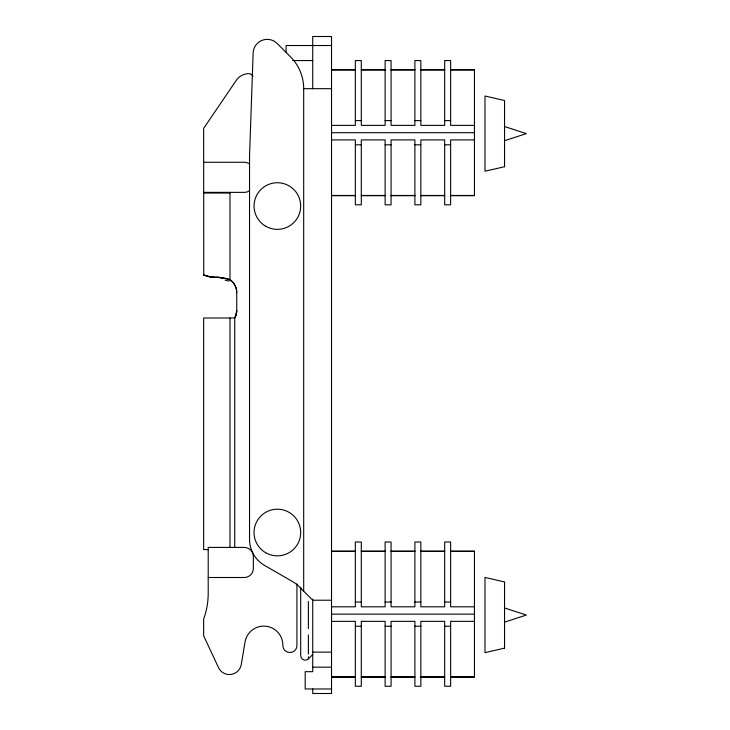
<?xml version="1.0" encoding="UTF-8"?>
<svg xmlns="http://www.w3.org/2000/svg" width="730" height="730" viewBox="0 0 730 730"><rect width="100%" height="100%" fill="white"/><g stroke="black" fill="none" stroke-linecap="round" stroke-linejoin="round"><path stroke-width="1.09" d="M235.58 316.245L236.748 310.46L236.748 292.411C236.712 287.337 234.001 281.944 229.375 279.681M236.401 313.69L236.748 310.46A15.047 15.047 0 0 1 234.732 317.988L234.732 547.327M236.283 314.11L234.732 317.988L203.643 317.988L203.643 549.599L208.205 549.599M234.732 317.988L235.315 316.866M300.687 587.285L300.687 655.659A4.517 4.517 0 0 0 308.388 658.852L312.723 654.527M504.539 140.698L526.357 133.617L504.539 126.527M504.539 622.133L526.357 615.043L504.539 607.953M331.529 45.525L286.078 45.525L286.078 52.277M292.739 60.572L312.723 60.572M331.529 69.715L355.346 69.715M361.304 69.715L385.121 69.715M391.079 69.715L414.895 69.715M420.854 69.715L444.67 69.715M450.629 69.715L474.454 69.715L474.454 195.704L450.629 195.704M331.529 69.961L355.346 69.961M361.304 69.961L385.121 69.961M391.079 69.961L414.895 69.961M420.854 69.961L444.67 69.961M450.629 69.961L474.454 69.961M331.529 600.224L312.723 600.224L298.971 586.473A30.085 30.085 0 0 0 292.739 581.691L264.579 565.431A30.085 30.085 0 0 1 249.532 539.379L249.532 156.183L253.137 52.98A14.098 14.098 0 0 1 277.199 43.499L290.476 56.776A45.132 45.132 0 0 1 303.689 88.686L331.529 88.686M355.346 120.605L361.304 120.605M385.121 120.605L391.079 120.605M414.895 120.605L420.854 120.605M444.67 120.605L450.629 120.605M331.529 125.377L355.346 125.377L355.346 60.581L361.304 60.581L361.304 125.377L385.121 125.377L385.121 60.581L391.079 60.581L391.079 125.377L414.895 125.377L414.895 60.581L420.854 60.581L420.854 125.377L444.67 125.377L444.67 60.581L450.629 60.581L450.629 125.377L474.454 125.377M331.529 132.705L474.454 132.705M331.529 139.914L355.346 139.914L355.346 204.829L361.304 204.829L361.304 139.914L385.121 139.914L385.121 204.829L391.079 204.829L391.079 139.914L414.895 139.914L414.895 204.829L420.854 204.829L420.854 139.914L444.67 139.914L444.67 204.829L450.629 204.829L450.629 139.914L474.454 139.914M355.346 144.805L361.304 144.805M385.121 144.805L391.079 144.805M414.895 144.805L420.854 144.805M444.67 144.805L450.629 144.805M203.643 162.27L244.313 162.27A9.025 9.025 0 0 1 249.614 163.994M203.643 192.364L244.313 192.364A9.025 9.025 0 0 0 249.614 190.639M203.643 193.039L229.977 193.039M331.529 195.457L355.346 195.457M361.304 195.457L385.121 195.457M391.079 195.457L414.895 195.457M420.854 195.457L444.67 195.457M450.629 195.457L474.454 195.457M331.529 195.704L355.346 195.704M361.304 195.704L385.121 195.704M391.079 195.704L414.895 195.704M420.854 195.704L444.67 195.704M331.529 551.141L355.346 551.141M361.304 551.141L385.121 551.141M391.079 551.141L414.895 551.141M420.854 551.141L444.67 551.141M450.629 551.141L474.454 551.141L474.454 677.13L450.629 677.13M331.529 551.387L355.346 551.387M361.304 551.387L385.121 551.387M391.079 551.387L414.895 551.387M420.854 551.387L444.67 551.387M450.629 551.387L474.454 551.387M208.205 577.503L244.313 577.503A9.025 9.025 0 0 0 253.337 568.478L253.337 556.442A9.025 9.025 0 0 0 244.313 547.418L208.205 547.418L208.205 593.308A75.227 75.227 0 0 1 203.643 619.086L203.643 635.748L218.498 667.603A12.036 12.036 0 0 0 241.274 664.51L245.052 641.98A19.035 19.035 0 0 1 265.401 626.167A19.035 19.035 0 0 1 282.857 645.128L282.857 645.658A6.771 6.771 0 0 0 289.627 652.428L290.157 652.428A6.771 6.771 0 0 0 296.927 645.658L296.927 583.827M355.346 602.04L361.304 602.04M385.121 602.04L391.079 602.04M414.895 602.04L420.854 602.04M444.67 602.04L450.629 602.04M331.529 606.812L355.346 606.812L355.346 542.007L361.304 542.007L361.304 606.812L385.121 606.812L385.121 542.007L391.079 542.007L391.079 606.812L414.895 606.812L414.895 542.007L420.854 542.007L420.854 606.812L444.67 606.812L444.67 542.007L450.629 542.007L450.629 606.812L474.454 606.812M331.529 614.14L474.454 614.14M331.529 621.349L355.346 621.349L355.346 686.264L361.304 686.264L361.304 621.349L385.121 621.349L385.121 686.264L391.079 686.264L391.079 621.349L414.895 621.349L414.895 686.264L420.854 686.264L420.854 621.349L444.67 621.349L444.67 686.264L450.629 686.264L450.629 621.349L474.454 621.349M355.346 626.24L361.304 626.24M385.121 626.24L391.079 626.24M414.895 626.24L420.854 626.24M444.67 626.24L450.629 626.24M312.723 652.127L331.529 652.127M312.723 667.174L331.529 667.174M331.529 676.883L355.346 676.883M361.304 676.883L385.121 676.883M391.079 676.883L414.895 676.883M420.854 676.883L444.67 676.883M450.629 676.883L474.454 676.883M331.529 677.13L355.346 677.13M361.304 677.13L385.121 677.13M391.079 677.13L414.895 677.13M420.854 677.13L444.67 677.13M331.529 688.983L305.195 688.983L305.195 671.682L312.723 671.682L312.723 599.029M214.328 277.345L209.346 276.761L203.743 275.046L203.643 128.407L236.328 80.254A15.047 15.047 0 0 1 248.784 73.657A4.517 4.517 0 0 1 252.963 76.486M215.596 277.4L216.126 277.427M206.891 276.132L216.783 277.473L209.656 276.825L203.743 275.046L205.312 275.621M312.723 88.686L312.723 36.5L331.529 36.5L331.529 693.5L312.723 693.5L312.723 688.983M308.388 601.502L308.388 628.585M308.388 634.936L308.388 654.08M308.388 656.708L308.388 658.852M303.689 88.686L303.689 591.2M229.977 192.364L229.977 279.846A15.047 15.047 0 0 1 236.748 292.411M229.977 317.988L229.977 547.418M216.016 277.336A24.756 7.911 15.3 0 1 224.575 278.477M225.068 280.137A25.714 7.4 15.5 0 1 229.065 281.123M504.539 166.714L484.985 171.221L484.985 96.004L504.539 100.521L504.539 166.714M504.539 648.14L484.985 652.656L484.985 577.43L504.539 581.947L504.539 648.14M265.702 552.72A23.323 23.323 0 0 0 300.687 532.526A23.323 23.323 0 0 0 265.702 512.323A23.323 23.323 0 0 0 265.702 552.72M265.702 226.245A23.323 23.323 0 0 0 300.687 206.052A23.323 23.323 0 0 0 265.702 185.858A23.323 23.323 0 0 0 265.702 226.245M230.032 279.626A68.985 68.967 1.4 0 0 216.81 277.154A69.085 69.076 1.4 0 1 230.032 279.626"/></g></svg>
